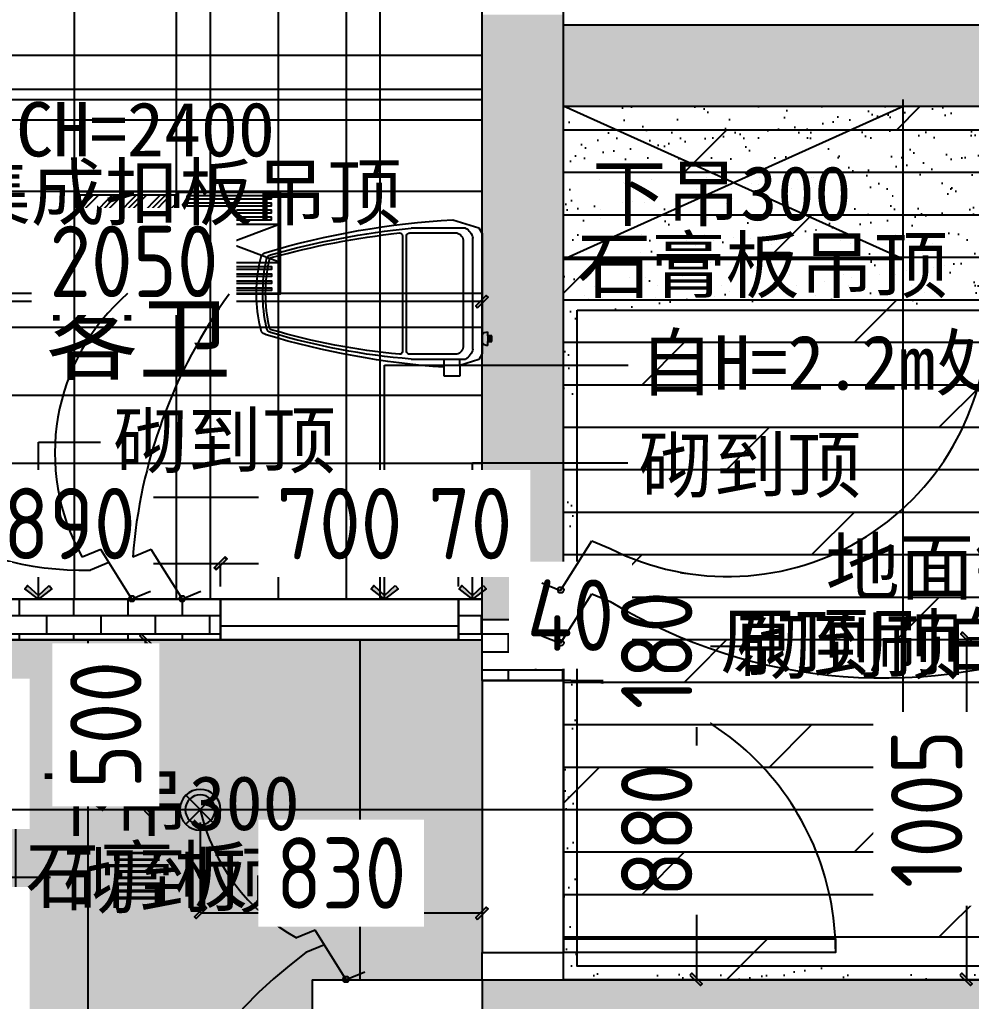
# Model space of a CAD drawing. Extents: x -74236 to 286982, y -14633 to 132816.
# Drawn here: x 98982 to 101785, y 111581 to 114469 of the extents above; entities that cross this region are included whole.
import ezdxf

# ---------------------------------------------------------------- set-up
doc = ezdxf.new("R2010")
doc.units = 0
doc.header["$LTSCALE"] = 10
doc.header["$MEASUREMENT"] = 0
doc.header["$PDSIZE"] = 5
doc.linetypes.add('ACAD_ISO03W100', pattern=[30, 12, -18])
for name, color, linetype in [('1活动家具', 4, 'Continuous'), ('2改建新建', 7, 'Continuous'), ('3地坪', 8, 'Continuous'), ('5顶面布置', 3, 'Continuous'), ('5顶面标注', 3, 'Continuous'), ('6灯具', 1, 'Continuous'), ('6灯具标注', 1, 'Continuous'), ('7开关', 1, 'Continuous'), ('图框', 4, 'Continuous')]:
    doc.layers.add(name, color=color, linetype=linetype)
doc.styles.add('pw50', font='simhei.ttf', dxfattribs={"height": 100})
doc.styles.get("Standard").update_dxf_attribs({"font": 'gbenor.shx', "bigfont": 'gbcbig.shx'})
doc.dimstyles.new('wl20', dxfattribs={"dimscale": 60, "dimtxt": 1.8, "dimasz": 0.03, "dimexe": 0, "dimexo": 0.625, "dimgap": 0.2, "dimtad": 1, "dimdec": 0, "dimrnd": 0.05, "dimdsep": 46, "dimtxsty": 'Standard', "dimblk": 'BZ', "dimcen": 0.06, "dimclrd": 127, "dimclre": 127, "dimclrt": 1, "dimadec": 0, "dimazin": 0, "dimtfac": 1, "dimtdec": 0, "dimtix": 1, "dimtmove": 2, "dimatfit": 3, "dimldrblk": 'jt', "dimfxl": 1, "dimtvp": 1, "dimtfill": 1, "dimtolj": 1, "dimtzin": 0, "dimarcsym": 0})
pattern_1 = [(37.5, (0, 0), (-3.7796, 115.609426), [0, -91.2, 0, -102, 0, -97.5]), (7.5, (0, 0), (106.1866, 169.32876), [0, -49.2, 0, -82.2, 0, -31.5]), (327.5, (-73.8, 0), (186.84851, 0.33954), [0, -30, 0, -108, 0, -141]), (317.5, (-73.8, 0), (180.3676, 52.66053), [0, -15, 0, -70.8, 0, -81])]

# ---------------------------------------------------------------- blocks, each defined once
blk = doc.blocks.new('1515361563')
at = {"layer": '6灯具'}
h = blk.add_hatch(dxfattribs=at)
h.set_pattern_fill('GOST_GROUND', color=251, scale=5, style=0)
h.set_pattern_definition([(45, (14971.86, 9143.25), (70.7107, -4e-15), [100]), (45, (14986.86, 9143.25), (70.711, -4e-15), [100]), (45, (15001.86, 9143.25), (70.711, -4e-15), [100])])
h.paths.add_polyline_path([(15251.9, 9423.2), (14971.9, 9423.2), (14971.9, 9143.2), (15251.9, 9143.2)])
for p, q in [((15261.9, 9433.2), (14961.9, 9433.2)), ((14961.9, 9433.2), (14961.9, 9133.2)), ((15251.9, 9423.2), (14971.9, 9423.2)), ((14971.9, 9423.2), (14971.9, 9143.2)), ((15251.9, 9423.2), (15251.9, 9143.2)), ((15261.9, 9433.2), (15261.9, 9133.2)), ((15261.9, 9133.2), (14961.9, 9133.2)), ((15251.9, 9143.2), (14971.9, 9143.2))]:
    blk.add_line(p, q, dxfattribs=at)
blk = doc.blocks.new('WE')
at = {"layer": '6灯具', "color": 8}
for p, q in [((72400.2, -557338.4), (72259.8, -556963.4)), ((72259.8, -557338.4), (72400.8, -556963.4)), ((72259.8, -556963.4), (72259.8, -557338.4)), ((72400.8, -556963.4), (72400.8, -557338.4))]:
    blk.add_line(p, q, dxfattribs=at)
at = {"layer": '6灯具', "color": 1}
blk.add_lwpolyline([(72517.7, -556963.4), (72517.7, -557338.4), (72142.7, -557338.4), (72142.7, -556963.4)], close=True, dxfattribs=at)
at = {"layer": '6灯具', "color": 8}
for points in [[(72156.2, -556995.5), (72166.3, -556995.5), (72166.3, -557306.3), (72156.2, -557306.3)], [(72182.2, -556995.5), (72192.3, -556995.5), (72192.3, -557306.3), (72182.2, -557306.3)], [(72208.3, -556995.5), (72218.4, -556995.5), (72218.4, -557306.3), (72208.3, -557306.3)], [(72234.3, -556995.5), (72244.4, -556995.5), (72244.4, -557306.3), (72234.3, -557306.3)], [(72426, -556995.5), (72415.9, -556995.5), (72415.9, -557306.3), (72426, -557306.3)], [(72452.1, -556995.5), (72442, -556995.5), (72442, -557306.3), (72452.1, -557306.3)], [(72478.1, -556995.5), (72468, -556995.5), (72468, -557306.3), (72478.1, -557306.3)], [(72504.2, -556995.5), (72494.1, -556995.5), (72494.1, -557306.3), (72504.2, -557306.3)]]:
    blk.add_lwpolyline(points, close=True, dxfattribs=at)
blk = doc.blocks.new('DFXGDF')
at = {"layer": '1活动家具'}
for p, q in [((358864.1, 164125.4), (358864.1, 164159.4)), ((358864.1, 164159.4), (358913.8, 164159.4)), ((358913.8, 164159.4), (358913.8, 164131.5)), ((358792.3, 164087.6), (358802.3, 164106.3)), ((358802.3, 164106.3), (358864.1, 164125.4)), ((358864.1, 164125.4), (358864.1, 164105.1)), ((358913.8, 164131.5), (358913.8, 164105.1)), ((358792.3, 163895.2), (358792.3, 164087.6)), ((359515.5, 163913.9), (359515.5, 163895.2)), ((358792.3, 163702.9), (358792.3, 163895.2)), ((359515.5, 163895.2), (359515.5, 163876.6)), ((358802.3, 163684.2), (358792.3, 163702.9)), ((358885.7, 163658.4), (358802.3, 163684.2))]:
    blk.add_line(p, q, dxfattribs=at)
at = {"layer": '1活动家具', "color": 8}
for p, q in [((359019.8, 164105.1), (358845.8, 164105.1)), ((358821.5, 164073.2), (358821.5, 163717.3)), ((358873.3, 164089.6), (359024.1, 164089.6)), ((359034.5, 164081), (359034.5, 163709.5)), ((359047.3, 163709.9), (359047.3, 164080.6)), ((358774.2, 164049.1), (358761.4, 164049.1)), ((358761.4, 164049.1), (358761.4, 164030.7)), ((358763.8, 164030.7), (358763.6, 164048.8)), ((358765.6, 164030.7), (358765.4, 164048.8)), ((358767, 164048.8), (358767.9, 164030.5)), ((358771.2, 164030.8), (358769.7, 164048.9)), ((358773.2, 164031), (358772.8, 164048.5)), ((358774.2, 164061.8), (358774.2, 164061.8)), ((358774.2, 164061.8), (358774.2, 164049.1)), ((358774.2, 164030.7), (358774.2, 164049.1)), ((358852.9, 163728.1), (358852.9, 164062.3)), ((358761.4, 164030.7), (358774.2, 164030.7)), ((358774.2, 164030.7), (358774.2, 164017.9)), ((359024.1, 163700.9), (358873.3, 163700.9)), ((358845.8, 163685.3), (359019.9, 163685.3))]:
    blk.add_line(p, q, dxfattribs=at)
at = {"layer": '1活动家具', "color": 8, "extrusion": (0, 0, -1)}
for centre, major_axis, start_param, end_param in [((358870.2, 164061.5), (35.4, -35.4), 2.591711, 3.416974), ((358848.2, 161965.4), (1517.9, 1517.9), 5.577814, 5.792339), ((358879.1, 164064), (18.6, -18.6), 2.293802, 3.702538), ((359024.1, 164079), (7.53, -7.53), 3.926991, 5.30669), ((359056.4, 164080.6), (6.39, -6.39), 2.356194, 4.024956), ((358864.6, 161966.8), (2078.2, -473.6), 4.578844, 4.775635), ((358775.2, 164042.1), (14, -14), 3.877245, 4.974598), ((358775.2, 164037.7), (14, 14), 1.308588, 2.40594), ((359465.5, 164002.3), (6.52, 6.52), 5.835697, 6.863581), ((359465.5, 164002.3), (12.9, 12.9), 5.82314, 6.858961), ((358993, 163895.9), (349, -349), -1.006428, -0.78402), ((358993, 163895.9), (355.4, -355.4), -1.006308, -0.784045), ((358993, 163894.6), (349, -349), -0.786776, -0.564368), ((358993, 163894.6), (355.4, 355.4), 0.784045, 1.006308), ((358750.8, 166338.8), (1885.9, -1885.9), 0.511868, 0.684338), ((358766.7, 166337.2), (1875.4, 1875.4), 2.088364, 2.246368), ((359465.5, 163788.2), (6.52, -6.52), -0.580396, 0.447488), ((359465.5, 163788.2), (12.9, 12.9), 0.99502, 2.036929), ((358879.1, 163726.5), (18.6, 18.6), 2.580648, 3.989383), ((358870.2, 163729), (35.4, -35.4), 1.295415, 2.120678), ((359024.1, 163711.5), (7.53, -7.53), -0.594301, 0.785398), ((359056.4, 163709.9), (6.39, -6.39), 0.669789, 2.356194)]:
    blk.add_ellipse(centre, major_axis=major_axis, ratio=1, start_param=start_param, end_param=end_param, dxfattribs=at)
at = {"layer": '1活动家具', "extrusion": (0, 0, -1)}
for centre, major_axis, start_param, end_param in [((358729.9, 161503.2), (1863, 1863), 5.567663, 5.788575), ((359478.3, 164002.1), (18.5, -18.5), 4.19556, 4.879116), ((359029.5, 163892.5), (344, -344), -1.044811, -0.829413), ((359029.5, 163898), (344, 344), 0.829413, 1.044811), ((358734.9, 166288.9), (2600.1, 426.6), 1.44464, 1.676182), ((359478.3, 163788.4), (18.5, -18.5), -0.166727, 0.516829)]:
    blk.add_ellipse(centre, major_axis=major_axis, ratio=1, start_param=start_param, end_param=end_param, dxfattribs=at)
blk = doc.blocks.new('BZ')
at = {"layer": '图框', "linetype": 'Continuous'}
blk.add_hatch(color=2, dxfattribs=at).paths.add_polyline_path([(9.6, 6.5), (6.6, 9.4), (-10.5, -7.5), (-7.4, -10.7)])
blk.add_lwpolyline([(-7.4, -10.7), (9.6, 6.5), (6.6, 9.4), (-10.5, -7.5), (-7.4, -10.7)], dxfattribs=at)
blk = doc.blocks.new('jt')
at = {"layer": '图框', "linetype": 'Continuous'}
blk.add_hatch(color=2, dxfattribs=at).paths.add_polyline_path([(-22, 17.7), (-16.7, 22.2), (0, 0), (-16.7, -22), (-22, -17.6), (-5.7, 0)])
blk.add_lwpolyline([(-22, 17.7), (-16.7, 22.2), (0, 0), (-16.7, -22), (-22, -17.6), (-5.7, 0), (-22, 17.7)], dxfattribs=at)
blk = doc.blocks.new('*D409')
at = {"layer": '2改建新建', "color": 127, "lineweight": -2, "transparency": 16777216}
for p, q in [((98294.2, 113375), (98294.2, 113640.9)), ((98296, 113640.9), (100342.4, 113640.9)), ((100344.2, 113426.3), (100344.2, 113640.9))]:
    blk.add_line(p, q, dxfattribs=at)
at = {"layer": 'Defpoints', "color": 0, "transparency": 16777216}
for p in [(100344.2, 113640.9), (100344.2, 113388.8), (98294.2, 113337.5)]:
    blk.add_point(p, dxfattribs=at)
at = {"layer": '2改建新建', "color": 127, "lineweight": -2, "transparency": 16777216, "xscale": 1.8, "yscale": 1.8, "zscale": 1.8, "rotation": 180}
blk.add_blockref('BZ', (98294.2, 113640.9), dxfattribs=at)
at = {"layer": '2改建新建', "color": 127, "lineweight": -2, "transparency": 16777216, "xscale": 1.8, "yscale": 1.8, "zscale": 1.8}
blk.add_blockref('BZ', (100344.2, 113640.9), dxfattribs=at)
at = {"layer": '2改建新建', "color": 1, "transparency": 16777216, "insert": (99319.2, 113757.9), "char_height": 210, "attachment_point": 5, "bg_fill": 3, "box_fill_scale": 1.25, "bg_fill_color": 256, "bg_fill_true_color": 13158600, "bg_fill_transparency": 0}
blk.add_mtext('\\A1;2050', dxfattribs=at)
blk = doc.blocks.new('*D416')
at = {"layer": '2改建新建', "color": 127, "lineweight": -2, "transparency": 16777216}
for p, q in [((98684.2, 112801.9), (98684.2, 112869.6)), ((98686, 112869.6), (99572.4, 112869.6)), ((99574.2, 112801.9), (99574.2, 112869.6))]:
    blk.add_line(p, q, dxfattribs=at)
at = {"layer": 'Defpoints', "color": 0, "transparency": 16777216}
for p in [(99574.2, 112869.6), (98684.2, 112764.4), (99574.2, 112764.4)]:
    blk.add_point(p, dxfattribs=at)
at = {"layer": '2改建新建', "color": 127, "lineweight": -2, "transparency": 16777216, "xscale": 1.8, "yscale": 1.8, "zscale": 1.8, "rotation": 180}
blk.add_blockref('BZ', (98684.2, 112869.6), dxfattribs=at)
at = {"layer": '2改建新建', "color": 127, "lineweight": -2, "transparency": 16777216, "xscale": 1.8, "yscale": 1.8, "zscale": 1.8}
blk.add_blockref('BZ', (99574.2, 112869.6), dxfattribs=at)
at = {"layer": '2改建新建', "color": 1, "transparency": 16777216, "insert": (99129.2, 112986.6), "char_height": 210, "attachment_point": 5, "bg_fill": 3, "box_fill_scale": 1.25, "bg_fill_color": 256, "bg_fill_true_color": 13158600, "bg_fill_transparency": 0}
blk.add_mtext('\\A1;890', dxfattribs=at)
blk = doc.blocks.new('*D417')
at = {"layer": '2改建新建', "color": 127, "lineweight": -2, "transparency": 16777216}
for p, q in [((99574.2, 112801.9), (99574.2, 112869.6)), ((99576, 112869.6), (100272.4, 112869.6)), ((100274.2, 112801.9), (100274.2, 112869.6))]:
    blk.add_line(p, q, dxfattribs=at)
at = {"layer": 'Defpoints', "color": 0, "transparency": 16777216}
for p in [(100274.2, 112869.6), (99574.2, 112764.4), (100274.2, 112764.4)]:
    blk.add_point(p, dxfattribs=at)
at = {"layer": '2改建新建', "color": 127, "lineweight": -2, "transparency": 16777216, "xscale": 1.8, "yscale": 1.8, "zscale": 1.8, "rotation": 180}
blk.add_blockref('BZ', (99574.2, 112869.6), dxfattribs=at)
at = {"layer": '2改建新建', "color": 127, "lineweight": -2, "transparency": 16777216, "xscale": 1.8, "yscale": 1.8, "zscale": 1.8}
blk.add_blockref('BZ', (100274.2, 112869.6), dxfattribs=at)
at = {"layer": '2改建新建', "color": 1, "transparency": 16777216, "insert": (99924.2, 112986.6), "char_height": 210, "attachment_point": 5, "bg_fill": 3, "box_fill_scale": 1.25, "bg_fill_color": 256, "bg_fill_true_color": 13158600, "bg_fill_transparency": 0}
blk.add_mtext('\\A1;700', dxfattribs=at)
blk = doc.blocks.new('*D418')
at = {"layer": '2改建新建', "color": 127, "lineweight": -2, "transparency": 16777216}
for p, q in [((100272.4, 112869.6), (100270.6, 112869.6)), ((100274.2, 112801.9), (100274.2, 112869.6)), ((100274.2, 112869.6), (100344.2, 112869.6)), ((100344.2, 112801.9), (100344.2, 112869.6)), ((100346, 112869.6), (100347.8, 112869.6))]:
    blk.add_line(p, q, dxfattribs=at)
at = {"layer": 'Defpoints', "color": 0, "transparency": 16777216}
for p in [(100274.2, 112764.4), (100344.2, 112764.4)]:
    blk.add_point(p, dxfattribs=at)
at = {"layer": '2改建新建', "color": 127, "lineweight": -2, "transparency": 16777216, "xscale": 1.8, "yscale": 1.8, "zscale": 1.8}
blk.add_blockref('BZ', (100274.2, 112869.6), dxfattribs=at)
at = {"layer": '2改建新建', "color": 127, "lineweight": -2, "transparency": 16777216, "xscale": 1.8, "yscale": 1.8, "zscale": 1.8, "rotation": 180}
blk.add_blockref('BZ', (100344.2, 112869.6), dxfattribs=at)
at = {"layer": '2改建新建', "color": 1, "transparency": 16777216, "insert": (100309.2, 112986.6), "char_height": 210, "attachment_point": 5, "bg_fill": 3, "box_fill_scale": 1.25, "bg_fill_color": 256, "bg_fill_true_color": 13158600, "bg_fill_transparency": 0}
blk.add_mtext('\\A1;70', dxfattribs=at)
at = {"layer": 'Defpoints', "color": 0, "transparency": 16777216}
blk.add_point((100344.2, 112869.6), dxfattribs=at)
blk = doc.blocks.new('*D421')
at = {"layer": '2改建新建', "color": 127, "lineweight": -2, "transparency": 16777216}
for p, q in [((98721.7, 112224.4), (98971.5, 112224.4)), ((98971.5, 111116.2), (98971.5, 112222.6)), ((98721.7, 111114.4), (98971.5, 111114.4))]:
    blk.add_line(p, q, dxfattribs=at)
at = {"layer": 'Defpoints', "color": 0, "transparency": 16777216}
for p in [(98684.2, 112224.4), (98971.5, 112224.4), (98684.2, 111114.4)]:
    blk.add_point(p, dxfattribs=at)
at = {"layer": '2改建新建', "color": 127, "lineweight": -2, "transparency": 16777216, "xscale": 1.8, "yscale": 1.8, "zscale": 1.8}
for p, rotation in [((98971.5, 112224.4), 90), ((98971.5, 111114.4), 270)]:
    blk.add_blockref('BZ', p, dxfattribs=dict(at, rotation=rotation))
at = {"layer": '2改建新建', "color": 1, "transparency": 16777216, "insert": (98854.5, 111669.4), "char_height": 210, "attachment_point": 5, "rotation": 90, "bg_fill": 3, "box_fill_scale": 1.25, "bg_fill_color": 256, "bg_fill_true_color": 13158600, "bg_fill_transparency": 0}
blk.add_mtext('\\A1;1110', dxfattribs=at)
blk = doc.blocks.new('*D422')
at = {"layer": '2改建新建', "color": 127, "lineweight": -2, "transparency": 16777216}
for p, q in [((98721.7, 112394.4), (98971.5, 112394.4)), ((98971.5, 112396.2), (98971.5, 112398)), ((98971.5, 112224.4), (98971.5, 112394.4)), ((98721.7, 112224.4), (98971.5, 112224.4)), ((98971.5, 112222.6), (98971.5, 112220.8))]:
    blk.add_line(p, q, dxfattribs=at)
at = {"layer": '2改建新建', "color": 127, "lineweight": -2, "transparency": 16777216, "xscale": 1.8, "yscale": 1.8, "zscale": 1.8}
for p, rotation in [((98971.5, 112394.4), 270), ((98971.5, 112224.4), 90)]:
    blk.add_blockref('BZ', p, dxfattribs=dict(at, rotation=rotation))
at = {"layer": '2改建新建', "color": 1, "transparency": 16777216, "insert": (98854.5, 112309.4), "char_height": 210, "attachment_point": 5, "rotation": 90, "bg_fill": 3, "box_fill_scale": 1.25, "bg_fill_color": 256, "bg_fill_true_color": 13158600, "bg_fill_transparency": 0}
blk.add_mtext('\\A1;170', dxfattribs=at)
at = {"layer": 'Defpoints', "color": 0, "transparency": 16777216}
for p in [(98684.2, 112394.4), (98971.5, 112394.4), (98684.2, 112224.4)]:
    blk.add_point(p, dxfattribs=at)
blk = doc.blocks.new('*D423')
at = {"layer": '2改建新建', "color": 127, "lineweight": -2, "transparency": 16777216}
for p, q in [((100621.7, 112524.4), (100975.2, 112524.4)), ((100975.2, 112522.6), (100975.2, 111646.2)), ((100621.7, 111644.4), (100975.2, 111644.4))]:
    blk.add_line(p, q, dxfattribs=at)
at = {"layer": 'Defpoints', "color": 0, "transparency": 16777216}
for p in [(100584.2, 112524.4), (100584.2, 111644.4), (100975.2, 111644.4)]:
    blk.add_point(p, dxfattribs=at)
at = {"layer": '2改建新建', "color": 127, "lineweight": -2, "transparency": 16777216, "xscale": 1.8, "yscale": 1.8, "zscale": 1.8}
for p, rotation in [((100975.2, 112524.4), 90), ((100975.2, 111644.4), 270)]:
    blk.add_blockref('BZ', p, dxfattribs=dict(at, rotation=rotation))
at = {"layer": '2改建新建', "color": 1, "transparency": 16777216, "insert": (100858.2, 112084.4), "char_height": 210, "attachment_point": 5, "rotation": 90, "bg_fill": 3, "box_fill_scale": 1.25, "bg_fill_color": 256, "bg_fill_true_color": 13158600, "bg_fill_transparency": 0}
blk.add_mtext('\\A1;880', dxfattribs=at)
blk = doc.blocks.new('*D424')
at = {"layer": '2改建新建', "color": 127, "lineweight": -2, "transparency": 16777216}
for p, q in [((100621.7, 112704.4), (100975.2, 112704.4)), ((100975.2, 112706.2), (100975.2, 112708)), ((100975.2, 112524.4), (100975.2, 112704.4)), ((100621.7, 112524.4), (100975.2, 112524.4)), ((100975.2, 112522.6), (100975.2, 112520.8))]:
    blk.add_line(p, q, dxfattribs=at)
at = {"layer": 'Defpoints', "color": 0, "transparency": 16777216}
for p in [(100584.2, 112704.4), (100584.2, 112524.4)]:
    blk.add_point(p, dxfattribs=at)
at = {"layer": '2改建新建', "color": 127, "lineweight": -2, "transparency": 16777216, "xscale": 1.8, "yscale": 1.8, "zscale": 1.8}
for p, rotation in [((100975.2, 112704.4), 270), ((100975.2, 112524.4), 90)]:
    blk.add_blockref('BZ', p, dxfattribs=dict(at, rotation=rotation))
at = {"layer": '2改建新建', "color": 1, "transparency": 16777216, "insert": (100858.2, 112614.4), "char_height": 210, "attachment_point": 5, "rotation": 90, "bg_fill": 3, "box_fill_scale": 1.25, "bg_fill_color": 256, "bg_fill_true_color": 13158600, "bg_fill_transparency": 0}
blk.add_mtext('\\A1;180', dxfattribs=at)
at = {"layer": 'Defpoints', "color": 0, "transparency": 16777216}
blk.add_point((100975.2, 112704.4), dxfattribs=at)
blk = doc.blocks.new('*D472')
at = {"layer": '5顶面标注', "color": 127, "lineweight": -2, "transparency": 16777216}
for p, q in [((100584.2, 112732.5), (100584.2, 112600)), ((100624.2, 112732.5), (100624.2, 112600)), ((100582.4, 112600), (100580.6, 112600)), ((100584.2, 112600), (100624.2, 112600)), ((100626, 112600), (100627.8, 112600))]:
    blk.add_line(p, q, dxfattribs=at)
at = {"layer": '5顶面标注', "color": 127, "lineweight": -2, "transparency": 16777216, "xscale": 1.8, "yscale": 1.8, "zscale": 1.8}
blk.add_blockref('BZ', (100584.2, 112600), dxfattribs=at)
at = {"layer": '5顶面标注', "color": 127, "lineweight": -2, "transparency": 16777216, "xscale": 1.8, "yscale": 1.8, "zscale": 1.8, "rotation": 180}
blk.add_blockref('BZ', (100624.2, 112600), dxfattribs=at)
at = {"layer": '5顶面标注', "color": 1, "transparency": 16777216, "insert": (100604.2, 112717), "char_height": 210, "attachment_point": 5, "bg_fill": 3, "box_fill_scale": 1.25, "bg_fill_color": 256, "bg_fill_true_color": 13158600, "bg_fill_transparency": 0}
blk.add_mtext('\\A1;40', dxfattribs=at)
at = {"layer": 'Defpoints', "color": 0, "transparency": 16777216}
for p in [(100584.2, 112770), (100624.2, 112770), (100624.2, 112600)]:
    blk.add_point(p, dxfattribs=at)
blk = doc.blocks.new('A$C06861787')
at = {"layer": '6灯具', "color": 1}
for p, q in [((263.4, 263.4), (45.2, 45.2)), ((45.2, 263.4), (263.4, 45.2))]:
    blk.add_line(p, q, dxfattribs=at)
for radius in [154.3, 112.9]:
    blk.add_circle((154.3, 154.3), radius, dxfattribs=at)
blk = doc.blocks.new('*D510')
at = {"layer": '6灯具标注', "color": 127, "lineweight": -2, "transparency": 16777216}
for p, q in [((99476.7, 112644.4), (99353.3, 112644.4)), ((99353.3, 112146.2), (99353.3, 112642.6)), ((99476.7, 112144.4), (99353.3, 112144.4))]:
    blk.add_line(p, q, dxfattribs=at)
at = {"layer": 'Defpoints', "color": 0, "transparency": 16777216}
for p in [(99514.2, 112644.4), (99514.2, 112144.4)]:
    blk.add_point(p, dxfattribs=at)
at = {"layer": '6灯具标注', "color": 127, "lineweight": -2, "transparency": 16777216, "xscale": 1.8, "yscale": 1.8, "zscale": 1.8}
for p, rotation in [((99353.3, 112644.4), 90), ((99353.3, 112144.4), 270)]:
    blk.add_blockref('BZ', p, dxfattribs=dict(at, rotation=rotation))
at = {"layer": '6灯具标注', "color": 1, "transparency": 16777216, "insert": (99236.3, 112394.4), "char_height": 210, "attachment_point": 5, "rotation": 90, "bg_fill": 3, "box_fill_scale": 1.25, "bg_fill_color": 256, "bg_fill_true_color": 13158600, "bg_fill_transparency": 0}
blk.add_mtext('\\A1;500', dxfattribs=at)
at = {"layer": 'Defpoints', "color": 0, "transparency": 16777216}
blk.add_point((99353.3, 112644.4), dxfattribs=at)
blk = doc.blocks.new('*D511')
at = {"layer": '6灯具标注', "color": 127, "lineweight": -2, "transparency": 16777216}
for p, q in [((99514.2, 112106.9), (99514.2, 111841.3)), ((100344.2, 112106.9), (100344.2, 111841.3)), ((99516, 111841.3), (100342.4, 111841.3))]:
    blk.add_line(p, q, dxfattribs=at)
at = {"layer": 'Defpoints', "color": 0, "transparency": 16777216}
for p in [(99514.2, 112144.4), (100344.2, 112144.4), (100344.2, 111841.3)]:
    blk.add_point(p, dxfattribs=at)
at = {"layer": '6灯具标注', "color": 127, "lineweight": -2, "transparency": 16777216, "xscale": 1.8, "yscale": 1.8, "zscale": 1.8, "rotation": 180}
blk.add_blockref('BZ', (99514.2, 111841.3), dxfattribs=at)
at = {"layer": '6灯具标注', "color": 127, "lineweight": -2, "transparency": 16777216, "xscale": 1.8, "yscale": 1.8, "zscale": 1.8}
blk.add_blockref('BZ', (100344.2, 111841.3), dxfattribs=at)
at = {"layer": '6灯具标注', "color": 1, "transparency": 16777216, "insert": (99929.2, 111958.3), "char_height": 210, "attachment_point": 5, "bg_fill": 3, "box_fill_scale": 1.25, "bg_fill_color": 256, "bg_fill_true_color": 13158600, "bg_fill_transparency": 0}
blk.add_mtext('\\A1;830', dxfattribs=at)
blk = doc.blocks.new('*D513')
at = {"layer": '6灯具标注', "color": 127, "lineweight": -2, "transparency": 16777216}
for p, q in [((102081.7, 112649.4), (101770, 112649.4)), ((101770, 112647.6), (101770, 111646.2)), ((102081.7, 111644.4), (101770, 111644.4))]:
    blk.add_line(p, q, dxfattribs=at)
at = {"layer": 'Defpoints', "color": 0, "transparency": 16777216}
for p in [(102119.2, 112649.4), (101770, 111644.4), (102119.2, 111644.4)]:
    blk.add_point(p, dxfattribs=at)
at = {"layer": '6灯具标注', "color": 127, "lineweight": -2, "transparency": 16777216, "xscale": 1.8, "yscale": 1.8, "zscale": 1.8}
for p, rotation in [((101770, 112649.4), 90), ((101770, 111644.4), 270)]:
    blk.add_blockref('BZ', p, dxfattribs=dict(at, rotation=rotation))
at = {"layer": '6灯具标注', "color": 1, "transparency": 16777216, "insert": (101653, 112146.9), "char_height": 210, "attachment_point": 5, "rotation": 90, "bg_fill": 3, "box_fill_scale": 1.25, "bg_fill_color": 256, "bg_fill_true_color": 13158600, "bg_fill_transparency": 0}
blk.add_mtext('\\A1;1005', dxfattribs=at)

msp = doc.modelspace()

# ---------------------------------------------------------------- hatches: boundary and pattern name
h = msp.add_hatch(color=252)
h.paths.add_polyline_path([(100584.2, 114484.4), (100344.2, 114484.4), (100344.2, 112704.4), (100584.2, 112704.4)])
h.paths.add_polyline_path([(103894.2, 114454.4), (100584.2, 114454.4), (100584.2, 114214.4), (103654.2, 114214.4), (103654.2, 114072), (103894.2, 114037.8)])
msp.add_hatch(color=252).paths.add_polyline_path([(103894.2, 112224.4), (103654.2, 112224.4), (103654.2, 111644.4), (100344.2, 111644.4), (100344.2, 111404.4), (103894.2, 111404.4)])
at = {"layer": '2改建新建'}
h = msp.add_hatch(dxfattribs=at)
h.set_pattern_fill('AR-BRSTD', color=253, scale=20, double=1)
h.set_pattern_definition([(0, (24662.13, 24758.137), (0, 53.34), []), (90, (24662.13, 24758.14), (-80, 53.34), [53.34, -53.34])])
h.paths.add_polyline_path([(99574.2, 112644.4), (98684.2, 112644.4), (98684.2, 112764.4), (99574.2, 112764.4)])
h.paths.add_polyline_path([(100274.2, 112644.4), (100344.2, 112644.4), (100344.2, 112764.4), (100274.2, 112764.4)])
h.paths.add_polyline_path([(100344.2, 112704.4), (100584.2, 112704.4), (100584.2, 112524.4), (100344.2, 112524.4)])
at = {"layer": '5顶面布置'}
h = msp.add_hatch(dxfattribs=at)
h.set_pattern_fill('_USER', color=253, scale=300, double=1, pattern_type=0)
h.set_pattern_definition([(0, (100344.15, 112764.43), (0, 300), []), (90, (100344.15, 112764.43), (-300, 2e-14), [])])
h.paths.add_polyline_path([(100344.2, 115024.4), (98684.2, 115024.4), (98684.2, 114174.4), (98544.2, 114174.4), (98294.2, 114174.4), (98294.2, 112864.4), (98544.2, 112864.4), (98544.2, 112814.4), (98544.2, 112764.4), (100344.2, 112764.4)])
at = {"layer": '5顶面标注'}
h = msp.add_hatch(dxfattribs=at)
h.set_pattern_fill('AR-SAND', color=253, scale=60, double=1)
h.set_pattern_definition(pattern_1)
h.paths.add_polyline_path([(100584.2, 114214.4), (100584.2, 112524.4), (100584.2, 111724.4), (100584.2, 111644.4), (103654.2, 111644.4), (103654.2, 114214.4)])
h.paths.add_polyline_path([(102100, 113614.4), (102100, 113674.6), (102100, 113694.6), (102000, 113694.6), (102000, 113809.6), (101976.3, 113809.6), (101976.3, 113839.6), (102000, 113839.6), (102000, 113901.6), (101990, 113901.6), (101990, 113927.6), (101992.5, 113994.6), (101832.6, 113994.6), (101832.6, 114194.6), (102832.6, 114194.6), (102832.6, 113994.6), (102700, 113994.6), (102700, 113694.6), (102600, 113694.6), (102600, 113674.6), (102600, 113614.4), (102740, 113614.4), (102832.6, 113614.4), (103614.2, 113614.4), (103614.2, 111684.4), (100624.2, 111684.4), (100624.2, 113614.4)], flags=16)
h.paths.add_polyline_path([(101852.6, 114014.6), (101852.6, 114174.6), (102013.3, 114174.6), (102013.3, 114179.6, -0.999995), (102026.6, 114179.6), (102026.6, 114174.6), (102673.3, 114174.6), (102673.3, 114179.6, -1.000005), (102686.6, 114179.6), (102686.6, 114174.6), (102812.6, 114174.6), (102812.6, 114014.6)], flags=0)
h.paths.add_polyline_path([(101852.6, 114014.6), (101852.6, 114174.6), (102812.6, 114174.6), (102812.6, 114014.6)], flags=0)
h.paths.add_polyline_path([(101980, 113839.6), (101975, 113834.6), (101980, 113834.6)], flags=0)
h.paths.add_polyline_path([(102026.6, 113709.6, -0.414216), (102020, 113703), (102026.6, 113701.6)], flags=0)
h.paths.add_polyline_path([(102000, 113761.3), (102013.3, 113761.3), (102013.3, 113769.6, -2.414214), (102020, 113763)], flags=0)
h.paths.add_polyline_path([(102013.3, 114149.6, 2.414214), (102020, 114156.3), (102013.3, 114156.9)], flags=0)
h.paths.add_polyline_path([(102203.3, 113684.6, -0.446416), (102200.7, 113682.3), (102200.9, 113682.3, -2.381883)], flags=0)
h.paths.add_polyline_path([(102013.8, 113759.3), (102632.6, 113759.3), (102632.6, 113960.4), (102013.8, 113960.4)], flags=8)
h = msp.add_hatch(dxfattribs=at)
h.set_pattern_fill('AR-SAND', color=253, scale=60, double=1)
h.set_pattern_definition(pattern_1)
h.paths.add_polyline_path([(99944.2, 107104.4), (98674.2, 107104.4), (98324.2, 107104.4), (98324.2, 105844.4), (98784.2, 105844.4), (99794.2, 105844.4), (99944.2, 105844.4)])
h.paths.add_polyline_path([(99944.2, 107344.4), (98674.2, 107344.4), (98674.2, 107104.4), (99944.2, 107104.4)])
h.paths.add_polyline_path([(98674.2, 107594.4), (94604.2, 107594.4), (94604.2, 110864.4), (98674.2, 110864.4), (98674.2, 109505.4), (98734.4, 109505.4), (98754.4, 109505.4), (98754.4, 109605.4), (98869.4, 109605.4), (98869.4, 109629), (98899.4, 109629), (98899.4, 109605.4), (98961.4, 109605.4), (98961.4, 109615.4), (98987.4, 109615.4), (99054.4, 109612.9), (99054.4, 109772.8), (99254.4, 109772.8), (99254.4, 108772.8), (99054.4, 108772.8), (99054.4, 108905.4), (98754.4, 108905.4), (98754.4, 109005.4), (98734.4, 109005.4), (98674.2, 109005.4), (98674.2, 108865.4), (98674.2, 108772.8)], flags=16)
h.paths.add_polyline_path([(99234.4, 108792.8), (99074.4, 108792.8), (99074.4, 109752.8), (99234.4, 109752.8), (99234.4, 109592), (99239.4, 109592, -0.999995), (99239.4, 109578.7), (99234.4, 109578.7), (99234.4, 108932), (99239.4, 108932, -1.000005), (99239.4, 108918.7), (99234.4, 108918.7)], flags=0)
h.paths.add_polyline_path([(99217.7, 108905.4), (99217.7, 108918.7), (99209.4, 108918.7, -2.414214), (99216, 108925.4)], flags=0)
h.paths.add_polyline_path([(98829.4, 108918.7, 2.414214), (98822.7, 108925.4), (98822.1, 108918.7)], flags=0)
h.paths.add_polyline_path([(98734.4, 109005.4), (98742, 109404.7, -1), (98746.7, 109404.7, -0.998673), (98742, 109404.4), (98742, 109304.8, -208.667316), (98742, 109304.8), (98742, 109185.2, -156.577821), (98742, 109185.1), (98742, 109085.4, -94.044075), (98742, 109085.3)], flags=16)
h.paths.add_polyline_path([(98899.4, 109625.4), (98894.4, 109630.4), (98894.4, 109625.4)], flags=0)
h.paths.add_polyline_path([(99844.2, 111354.4), (98684.2, 111354.4), (98684.2, 111114.4), (99844.2, 111114.4)])
h.paths.add_polyline_path([(98638, 109132.1), (99256.8, 109132.1), (99256.8, 109333.2), (98638, 109333.2)], flags=24)
h.paths.add_polyline_path([(100344.2, 112644.4), (98684.2, 112644.4), (98684.2, 111354.4), (99844.2, 111354.4), (99844.2, 111644.4), (100344.2, 111644.4)])
h.paths.add_polyline_path([(94564.2, 111114.4), (94564.2, 107344.4), (99844.2, 107344.4), (99844.2, 111114.4)])

# ---------------------------------------------------------------- linework, layer by layer
at = {"color": 255}
for p, q in [((100584.2, 112524.4), (100584.2, 115264.4)), ((100344.2, 112524.4), (100344.2, 115024.4)), ((100584.2, 114454.4), (103894.2, 114454.4)), ((100584.2, 114214.4), (103654.2, 114214.4)), ((98544.2, 112764.4), (99574.2, 112764.4)), ((99574.2, 112644.4), (99574.2, 112764.4)), ((100274.2, 112644.4), (100274.2, 112764.4)), ((100274.2, 112764.4), (100344.2, 112764.4)), ((98684.2, 112644.4), (99574.2, 112644.4)), ((100274.2, 112644.4), (100344.2, 112644.4)), ((100344.2, 112524.4), (100584.2, 112524.4)), ((100344.2, 111724.4), (100584.2, 111724.4)), ((100344.2, 111644.4), (100344.2, 111724.4)), ((100584.2, 111644.4), (100584.2, 111724.4)), ((99844.2, 111644.4), (103654.2, 111644.4)), ((100344.2, 111644.4), (100344.2, 111404.4))]:
    msp.add_line(p, q, dxfattribs=at)
msp.add_lwpolyline([(99844.2, 111644.4), (99844.2, 110994.4), (100384.2, 110994.4), (100384.2, 111404.4)], dxfattribs=at)
at = {"layer": '1活动家具', "color": 4}
for p, q in [((98684.2, 114234.4), (100344.2, 114234.4)), ((98684.2, 114174.4), (100344.2, 114174.4))]:
    msp.add_line(p, q, dxfattribs=at)
at = {"layer": '1活动家具', "color": 8}
for p, q in [((101584.2, 112214.4), (101584.2, 114234.4)), ((101584.2, 113764.4), (100584.2, 114214.4)), ((100584.2, 113764.4), (101584.2, 114214.4)), ((101584.2, 112214.4), (103084.2, 112214.4))]:
    msp.add_line(p, q, dxfattribs=at)
at = {"layer": '1活动家具'}
msp.add_line((100584.2, 113764.4), (101584.2, 113764.4), dxfattribs=at)
at = {"layer": '1活动家具', "color": 1}
for points in [[(100274.2, 112684.6), (99574.2, 112684.6), (99574.2, 112644.4), (100274.2, 112644.4)], [(100584.2, 111764.4), (101384.2, 111764.4), (101384.2, 111724.4), (100584.2, 111724.4)]]:
    msp.add_lwpolyline(points, close=True, dxfattribs=at)
at = {"layer": '1活动家具', "color": 8}
msp.add_arc((100584.2, 111724.4), 801, 0, 92.8624, dxfattribs=at)
at = {"layer": '2改建新建', "color": 255}
for points in [[(99574.2, 112644.4), (98684.2, 112644.4), (98684.2, 112764.4), (99574.2, 112764.4)], [(99574.2, 112764.4), (100274.2, 112764.4), (100274.2, 112644.4), (99574.2, 112644.4)], [(100274.2, 112644.4), (100344.2, 112644.4), (100344.2, 112764.4), (100274.2, 112764.4)], [(100344.2, 112704.4), (100584.2, 112704.4), (100584.2, 112524.4), (100344.2, 112524.4)]]:
    msp.add_lwpolyline(points, close=True, dxfattribs=at)
at = {"layer": '3地坪', "color": 253}
msp.add_line((99574.2, 112644.4), (100274.2, 112644.4), dxfattribs=at)
at = {"layer": '5顶面布置', "color": 255}
for p, q in [((100274.2, 112764.4), (99574.2, 112764.4)), ((99574.2, 112644.4), (100274.2, 112644.4)), ((100344.2, 112524.4), (100344.2, 111724.4)), ((100584.2, 112524.4), (100584.2, 111724.4))]:
    msp.add_line(p, q, dxfattribs=at)
at = {"layer": '5顶面布置', "color": 3}
msp.add_lwpolyline([(100624.2, 113614.4), (103614.2, 113614.4), (103614.2, 111684.4), (100624.2, 111684.4)], close=True, dxfattribs=at)
at = {"layer": '7开关', "color": 1}
for p, q in [((100666.7, 112935.5), (100721.1, 112913.2)), ((99852.4, 111789.9), (99798, 111767.6)), ((99944.3, 111644.4), (99852.4, 111789.9)), ((99879.8, 111746.6), (99825.4, 111724.2)), ((99998.7, 111666.7), (99944.3, 111644.4))]:
    msp.add_line(p, q, dxfattribs=at)
msp.add_circle((99943.5, 111645.6), 8.63, dxfattribs=at)
at = {"layer": '7开关', "color": 6}
for centre, radius, start, end in [((100078.3, 112274), 578.8, 192.9388, 241.0406), ((100647.6, 110610), 1384.8, 126.4262, 204.7922)]:
    msp.add_arc(centre, radius, start, end, dxfattribs=at)

# ---------------------------------------------------------------- block references
at = {"layer": '1活动家具', "color": 0, "xscale": 0.9179999999469146, "yscale": 0.9179999999469146, "zscale": 0.9179999999469146, "rotation": 180}
msp.add_blockref('DFXGDF', (429715.4, 264119.1), dxfattribs=at)
at = {"layer": '6灯具', "color": 251, "rotation": 180}
msp.add_blockref('1515361563', (114412.3, 123096.8), dxfattribs=at)
at = {"layer": '6灯具', "color": 250, "linetype": 'ACAD_ISO03W100', "ltscale": 0.04, "xscale": 0.7999999999883585, "yscale": 0.7999999999883585, "zscale": 0.7999999999883585, "rotation": 90}
msp.add_blockref('WE', (-346121.4, 55947.2), dxfattribs=at)
at = {"layer": '6灯具', "color": 1, "xscale": -0.3896103896113345, "yscale": 0.3896103896113345, "zscale": 0.3896103896113345, "rotation": 180}
msp.add_blockref('A$C06861787', (99454, 112204.6), dxfattribs=at)

# ---------------------------------------------------------------- texts
at = {"layer": '1活动家具', "color": 1, "insert": (99059.5, 113409.4), "char_height": 200, "width": 2530.639, "attachment_point": 7, "style": 'pw50'}
msp.add_mtext('客卫', dxfattribs=at)
at = {"layer": '2改建新建', "color": 254, "char_height": 160, "attachment_point": 7}
for s, insert, width in [('{\\fSimSun|b0|i0|c134|p2;\\C2;自H=2.2m处砌到顶}', (100807.2, 113362.7), 1952.562), ('{\\fSimSun|b0|i0|c134|p2;\\C2;砌到顶}', (99259.1, 113133.8), 1319.801), ('{\\fSimSun|b0|i0|c134|p2;\\C2;砌到顶}', (100805.7, 113061.6), 1319.801), ('{\\fSimSun|b0|i0|c134|p2;\\C2;砌到顶}', (101094.9, 112528), 1319.801), ('{\\fSimSun|b0|i0|c134|p2;\\C2;砌到顶}', (99112.4, 111838.3), 1319.801)]:
    msp.add_mtext(s, dxfattribs=dict(at, insert=insert, width=width))
at = {"layer": '3地坪', "color": 1, "insert": (101355.6, 112939.8), "char_height": 160, "width": 2164.703, "attachment_point": 1, "style": 'pw50'}
msp.add_mtext('地面铺实木复合地板', dxfattribs=at)
at = {"layer": '5顶面标注', "color": 1, "char_height": 160, "attachment_point": 1, "style": 'pw50'}
for s, insert, width in [('CH=2400', (98972.1, 114226.9), 1699.551), ('下吊300', (100668.1, 114039), 1699.551), ('石膏板吊顶', (100624.2, 113827.5), 1699.551), ('原顶刷白色乳胶漆', (101045.5, 112718.6), 2268.854), ('下吊300', (99043.9, 112244.6), 1699.551)]:
    msp.add_mtext(s, dxfattribs=dict(at, insert=insert, width=width))

# ---------------------------------------------------------------- leaders
at = {"layer": '2改建新建', "color": 255}
for points in [[(100056.7, 112764.4), (100056.7, 113452.5), (100774.6, 113452.5)], [(99037.8, 112764.4), (99037.8, 113226.6), (99220.9, 113226.6)], [(100315.8, 112764.4), (100315.8, 113165.5), (100773.6, 113165.5)], [(100584.2, 112626.1), (101121.9, 112626.1)], [(98549.7, 112225.4), (98551.7, 111946), (99073.8, 111946)]]:
    msp.add_leader(points, dimstyle='wl20', override={"dimtxt": 4, "dimgap": 0.2, "dimtad": 0, "dimfxl": 300, "dimfxlon": 1, "dimarcsym": 1}, dxfattribs=at)

# ---------------------------------------------------------------- next in the draw order: dimensions: what is measured, and where the dimension line sits
for base, p1, p2, picture, middle in [((100344.2, 113640.9), (98294.2, 113337.5), (100344.2, 113388.8), '*D409', (99319.2, 113757.9)), ((99574.2, 112869.6), (98684.2, 112764.4), (99574.2, 112764.4), '*D416', (99129.2, 112986.6))]:
    dim = msp.add_linear_dim(base=base, p1=p1, p2=p2, dimstyle='wl20', override={"dimtxt": 3.5, "dimfxl": 300, "dimfxlon": 1, "dimarcsym": 1}, dxfattribs=at)
    dim.commit()
    dim.dimension.update_dxf_attribs({"geometry": picture, "text_midpoint": middle})
for base, p1, p2, picture, middle in [((100975.2, 111644.4), (100584.2, 112524.4), (100584.2, 111644.4), '*D423', (100858.2, 112084.4)), ((98971.5, 112224.4), (98684.2, 111114.4), (98684.2, 112224.4), '*D421', (98854.5, 111669.4))]:
    dim = msp.add_linear_dim(base=base, p1=p1, p2=p2, angle=90, dimstyle='wl20', override={"dimtxt": 3.5, "dimfxl": 300, "dimfxlon": 1, "dimarcsym": 1}, dxfattribs=at)
    dim.commit()
    dim.dimension.update_dxf_attribs({"geometry": picture, "text_midpoint": middle})

# ---------------------------------------------------------------- next in the draw order: linework, layer by layer
at = {"layer": '7开关', "color": 1}
for p, q in [((99221.5, 112909.9), (99167, 112887.6)), ((99313.3, 112764.4), (99221.5, 112909.9)), ((99370, 112909.9), (99315.6, 112887.6)), ((99461.9, 112764.4), (99370, 112909.9)), ((99245.5, 112871.9), (99191.1, 112849.6)), ((99367.7, 112786.7), (99313.3, 112764.4)), ((99516.3, 112786.7), (99461.9, 112764.4))]:
    msp.add_line(p, q, dxfattribs=at)
for centre in [(99312.6, 112765.6), (99461.1, 112765.6)]:
    msp.add_circle(centre, 8.63, dxfattribs=at)
at = {"layer": '7开关', "color": 6}
for centre, radius, start, end in [((99708, 113194), 621.7, 130.9538, 209.5325), ((99174.1, 113799.6), 950.2, 206.4311, 271.0245)]:
    msp.add_arc(centre, radius, start, end, dxfattribs=at)

# ---------------------------------------------------------------- next in the draw order: texts
at = {"layer": '5顶面标注', "color": 1, "insert": (98797.2, 114041.5), "char_height": 160, "width": 1699.551, "attachment_point": 1, "style": 'pw50'}
msp.add_mtext('集成扣板吊顶', dxfattribs=at)

# ---------------------------------------------------------------- next in the draw order: dimensions: what is measured, and where the dimension line sits
at = {"layer": '2改建新建', "color": 255}
dim = msp.add_linear_dim(base=(100274.2, 112869.6), p1=(99574.2, 112764.4), p2=(100274.2, 112764.4), dimstyle='wl20', override={"dimtxt": 3.5, "dimfxl": 300, "dimfxlon": 1, "dimarcsym": 1}, dxfattribs=at)
dim.commit()
dim.dimension.update_dxf_attribs({"geometry": '*D417', "text_midpoint": (99924.2, 112986.6)})
for base, p1, p2, picture, middle in [((100975.2, 112704.4), (100584.2, 112524.4), (100584.2, 112704.4), '*D424', (100858.2, 112614.4)), ((98971.5, 112394.4), (98684.2, 112224.4), (98684.2, 112394.4), '*D422', (98854.5, 112309.4))]:
    dim = msp.add_linear_dim(base=base, p1=p1, p2=p2, angle=90, dimstyle='wl20', override={"dimtxt": 3.5, "dimfxl": 300, "dimfxlon": 1, "dimarcsym": 1}, dxfattribs=at)
    dim.commit()
    dim.dimension.update_dxf_attribs({"geometry": picture, "text_midpoint": middle})

# ---------------------------------------------------------------- next in the draw order: hatches: boundary and pattern name
at = {"layer": '3地坪'}
h = msp.add_hatch(dxfattribs=at)
h.set_pattern_fill('DOLMIT', color=253, scale=500, double=1)
h.set_pattern_definition([(0, (98189.9, 109270.12), (0, 125), []), (45, (98189.9, 109270.1), (-250, 250), [176.777, -353.553])])
h.paths.add_polyline_path([(103654.2, 114214.4), (100584.2, 114214.4), (100584.2, 112524.4), (100584.2, 111724.4), (100584.2, 111644.4), (103654.2, 111644.4)])
h = msp.add_hatch(dxfattribs=at)
h.set_pattern_fill('_USER', color=253, scale=800, double=1, pattern_type=0)
h.set_pattern_definition([(0, (94384.15, 107344.4), (0, 800), []), (90, (94384.15, 107344.4), (-800, 5e-14), [])])
h.paths.add_polyline_path([(100384.2, 110994.4), (99844.2, 110994.4), (99844.2, 111644.4), (100344.2, 111644.4), (100344.2, 111724.4), (100584.2, 111724.4), (100584.2, 112524.4), (100344.2, 112524.4), (100344.2, 112644.4), (100274.2, 112644.4), (99574.2, 112644.4), (98684.2, 112644.4), (98684.2, 112225.4), (98444.2, 112225.4), (98444.2, 111424.4), (98684.2, 111424.4), (98684.2, 111114.4), (94384.2, 111114.4), (94384.2, 110414.4), (94144.2, 110414.4), (94144.2, 111114.4), (92884.2, 111114.4), (92884.2, 107344.4), (94144.2, 107344.4), (94138.4, 107425.8, -1), (94053.2, 107425.8, -1), (94138.4, 107425.8), (94139.4, 107543.3), (94018.9, 107560.5), (94018.9, 107412.5), (93822.8, 107608.5), (94018.9, 107804.4), (94018.9, 107656.5), (94144.2, 107674.3), (94144.2, 108074.4), (94384.2, 108074.4), (94384.2, 107344.4), (97324.2, 107344.4), (97324.2, 107104.4), (98124.2, 107104.4), (98124.2, 107344.4), (98674.2, 107344.4), (98674.2, 107104.4), (98324.2, 107104.4), (98324.2, 105844.4), (98784.2, 105844.4), (99794.2, 105844.4), (99944.2, 105844.4), (99944.2, 107444.4), (104614.2, 107444.4), (104614.2, 109684.4), (103795.6, 109684.4), (103795.6, 109344.4), (103584.2, 109344.4), (103344.2, 109344.4), (103344.2, 109809.9), (103088.5, 109809.9), (103088.5, 110030.1), (103344.2, 110030.1), (103344.2, 111257.6), (103204, 111257.6), (103204, 111404.4), (100384.2, 111404.4)])

# ---------------------------------------------------------------- next in the draw order: linework, layer by layer
at = {"layer": '3地坪', "color": 253}
msp.add_line((100584.2, 111724.4), (100584.2, 112524.4), dxfattribs=at)
at = {"layer": '7开关', "color": 6}
msp.add_arc((100817.6, 112775.8), 1506.1, 143.9866, 175.7412, dxfattribs=at)

# ---------------------------------------------------------------- next in the draw order: texts
at = {"layer": '5顶面标注', "color": 1, "insert": (99000, 112033), "char_height": 160, "width": 1699.551, "attachment_point": 1, "style": 'pw50'}
msp.add_mtext('石膏板吊顶', dxfattribs=at)

# ---------------------------------------------------------------- next in the draw order: dimensions: what is measured, and where the dimension line sits
at = {"layer": '2改建新建', "color": 255}
dim = msp.add_linear_dim(base=(100344.2, 112869.6), p1=(100274.2, 112764.4), p2=(100344.2, 112764.4), dimstyle='wl20', override={"dimtxt": 3.5, "dimfxl": 300, "dimfxlon": 1, "dimarcsym": 1}, dxfattribs=at)
dim.commit()
dim.dimension.update_dxf_attribs({"geometry": '*D418', "text_midpoint": (100309.2, 112986.6)})

# ---------------------------------------------------------------- next in the draw order: hatches: boundary and pattern name
at = {"layer": '3地坪'}
h = msp.add_hatch(dxfattribs=at)
h.set_pattern_fill('_USER', color=253, scale=400, double=1, pattern_type=0)
h.set_pattern_definition([(0, (100344.15, 112764.43), (0, 400), []), (90, (100344.15, 112764.43), (-400, 2e-14), [])])
h.paths.add_polyline_path([(100344.2, 115024.4), (98684.2, 115024.4), (98684.2, 114174.4), (98544.2, 114174.4), (98294.2, 114174.4), (98294.2, 112864.4), (98544.2, 112864.4), (98544.2, 112764.4), (99574.2, 112764.4), (100274.2, 112764.4), (100344.2, 112764.4)])

# ---------------------------------------------------------------- next in the draw order: linework, layer by layer
at = {"layer": '3地坪', "color": 253}
msp.add_line((100274.2, 112764.4), (99574.2, 112764.4), dxfattribs=at)

# ---------------------------------------------------------------- next in the draw order: dimensions: what is measured, and where the dimension line sits
at = {"layer": '5顶面标注', "color": 253}
dim = msp.add_linear_dim(base=(100624.2, 112600), p1=(100584.2, 112770), p2=(100624.2, 112770), dimstyle='wl20', override={"dimtxt": 3.5, "dimfxl": 300, "dimfxlon": 1, "dimarcsym": 1}, dxfattribs=at)
dim.commit()
dim.dimension.update_dxf_attribs({"geometry": '*D472', "text_midpoint": (100604.2, 112717)})
at = {"layer": '6灯具标注', "color": 6}
dim = msp.add_linear_dim(base=(99353.3, 112644.4), p1=(99514.2, 112144.4), p2=(99514.2, 112644.4), angle=90, dimstyle='wl20', override={"dimtxt": 3.5, "dimfxl": 300, "dimfxlon": 1, "dimarcsym": 1}, dxfattribs=at)
dim.commit()
dim.dimension.update_dxf_attribs({"geometry": '*D510', "text_midpoint": (99236.3, 112394.4)})

# ---------------------------------------------------------------- next in the draw order: linework, layer by layer
at = {"layer": '7开关', "color": 1}
for p, q in [((100574.9, 112790.1), (100666.7, 112935.5)), ((100520.4, 112812.4), (100574.9, 112790.1)), ((100574.9, 112634.4), (100666.7, 112779.9)), ((100666.7, 112779.9), (100721.1, 112757.6)), ((100520.4, 112656.7), (100574.9, 112634.4))]:
    msp.add_line(p, q, dxfattribs=at)
for centre in [(100575.6, 112791.2), (100575.6, 112635.6)]:
    msp.add_circle(centre, 8.63, dxfattribs=at)
at = {"layer": '7开关', "color": 6}
for centre, radius, start, end in [((101067, 113596.4), 765.8, 243.1461, 1.3488), ((101527.1, 114086.4), 1554.2, 238.7607, 292.3912)]:
    msp.add_arc(centre, radius, start, end, dxfattribs=at)

# ---------------------------------------------------------------- next in the draw order: dimensions: what is measured, and where the dimension line sits
at = {"layer": '6灯具标注', "color": 6}
dim = msp.add_linear_dim(base=(100344.2, 111841.3), p1=(99514.2, 112144.4), p2=(100344.2, 112144.4), dimstyle='wl20', override={"dimtxt": 3.5, "dimfxl": 300, "dimfxlon": 1, "dimarcsym": 1}, dxfattribs=at)
dim.commit()
dim.dimension.update_dxf_attribs({"geometry": '*D511', "text_midpoint": (99929.2, 111958.3)})

# ---------------------------------------------------------------- next in the draw order: dimensions: what is measured, and where the dimension line sits
dim = msp.add_linear_dim(base=(101770, 111644.4), p1=(102119.2, 112649.4), p2=(102119.2, 111644.4), angle=90, dimstyle='wl20', override={"dimtxt": 3.5, "dimfxl": 300, "dimfxlon": 1, "dimarcsym": 1}, dxfattribs=at)
dim.commit()
dim.dimension.update_dxf_attribs({"geometry": '*D513', "text_midpoint": (101653, 112146.9)})

doc.saveas('drawing.dxf')
